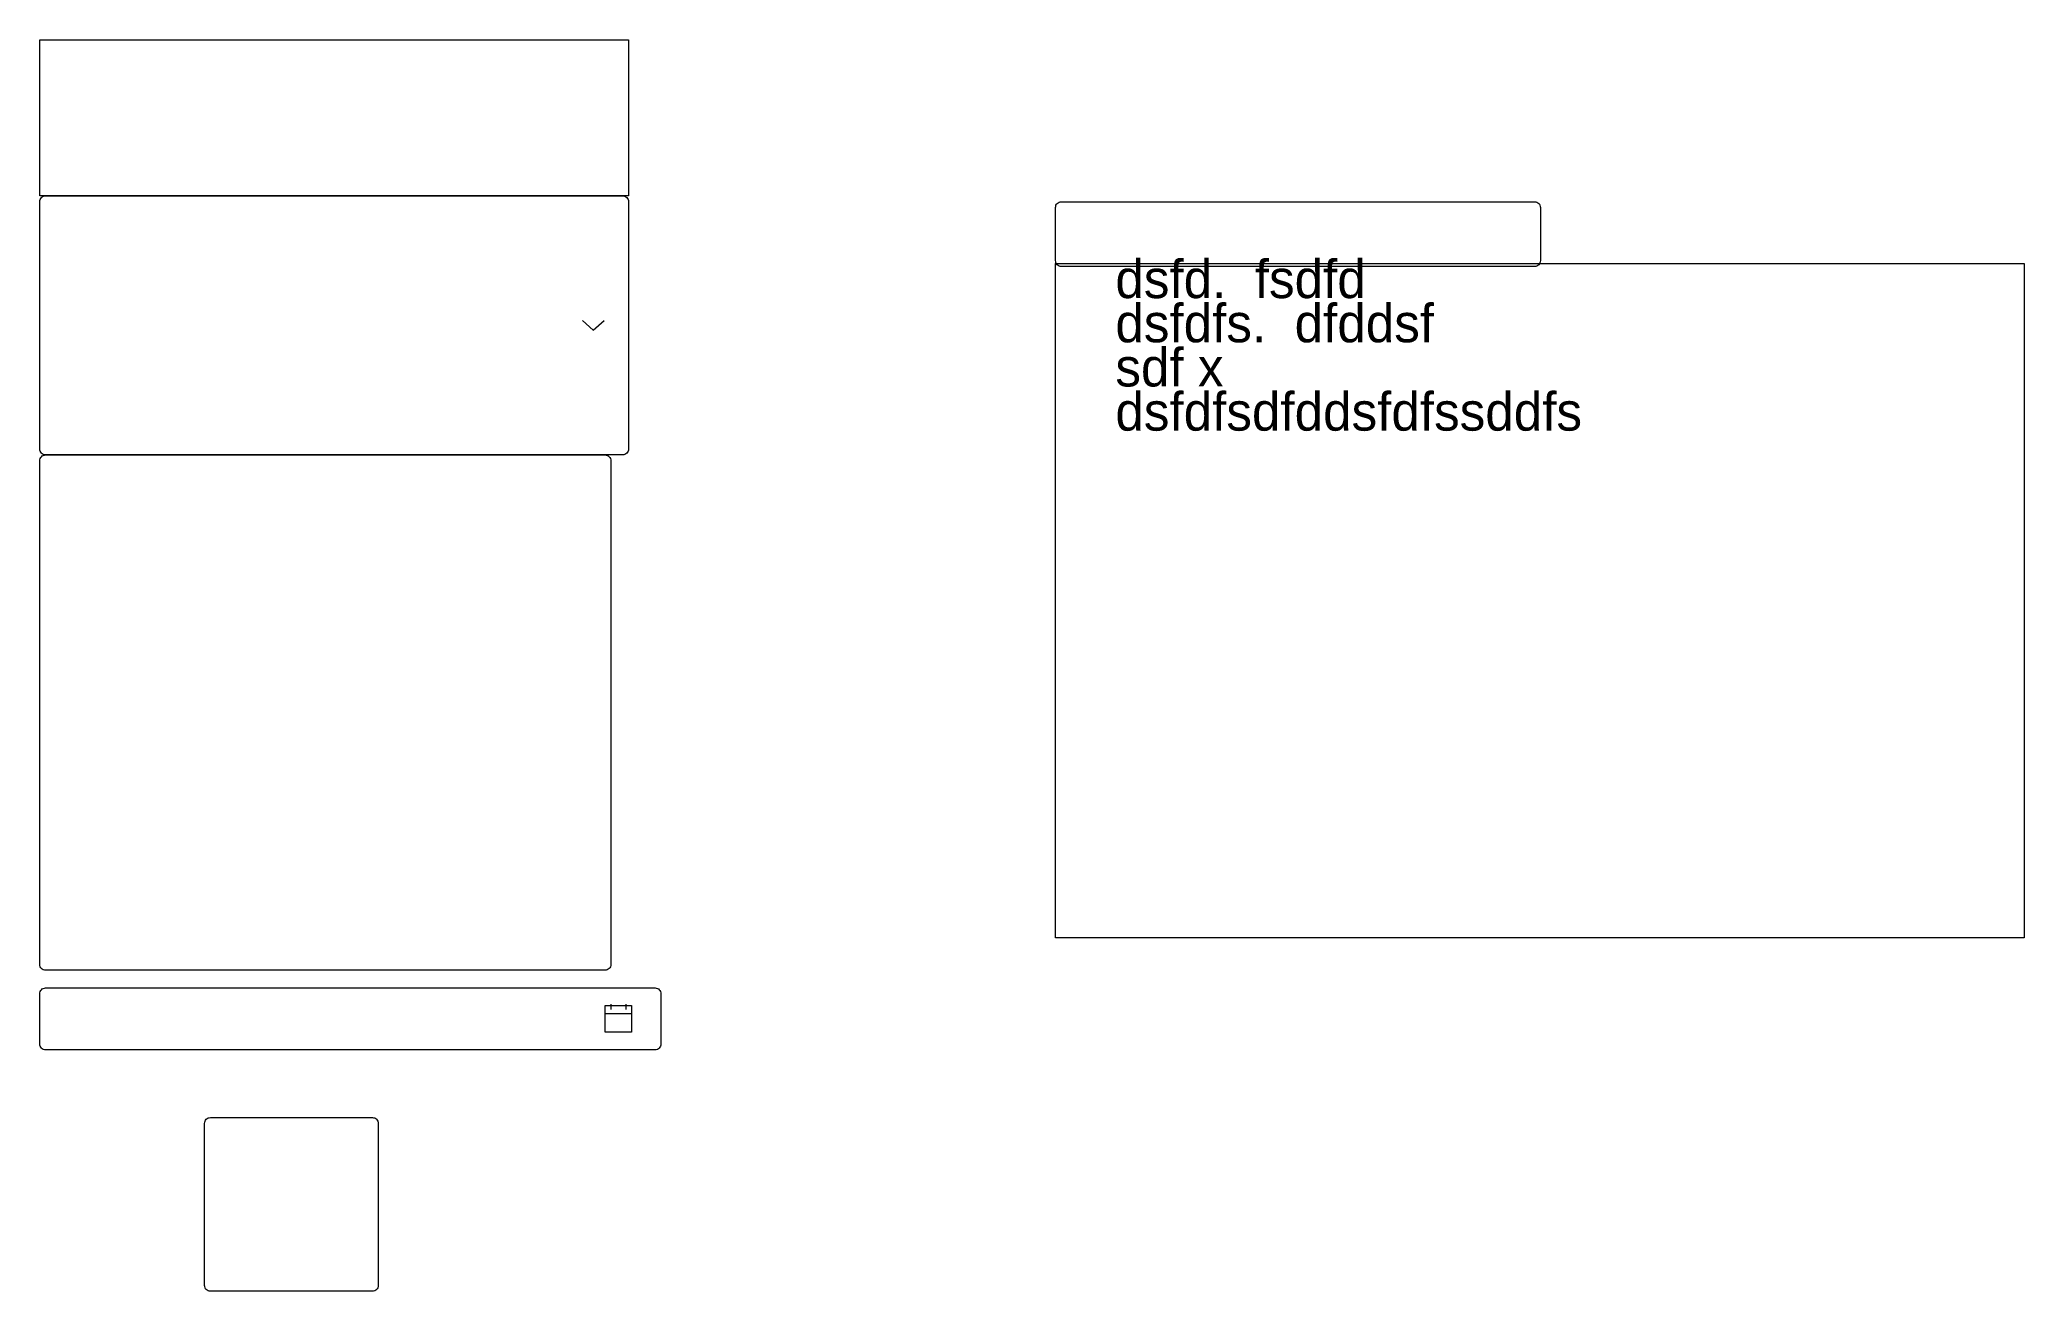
# Model space of a CAD drawing. Extents: x 62 to 736, y 236 to 661.
import ezdxf

# ---------------------------------------------------------------- set-up
doc = ezdxf.new("R2010")
doc.units = 0
doc.layers.get('0').update_dxf_attribs({"lineweight": 0})

msp = doc.modelspace()

# ---------------------------------------------------------------- linework, layer by layer
at = {"true_color": 0x8f8f9d}
for points in [[(62, 661), (262, 661), (262, 608), (62, 608), (62, 661)], [(64, 608), (260, 608), (260, 608), (260.39, 607.96), (260.77, 607.85), (261.11, 607.66), (261.41, 607.41), (261.66, 607.11), (261.85, 606.77), (261.96, 606.39), (262, 606), (262, 522), (262, 522), (261.96, 521.61), (261.85, 521.23), (261.66, 520.89), (261.41, 520.59), (261.11, 520.34), (260.77, 520.15), (260.39, 520.04), (260, 520), (64, 520), (64, 520), (63.61, 520.04), (63.23, 520.15), (62.89, 520.34), (62.59, 520.59), (62.34, 520.89), (62.15, 521.23), (62.04, 521.61), (62, 522), (62, 606), (62, 606), (62.04, 606.39), (62.15, 606.77), (62.34, 607.11), (62.59, 607.41), (62.89, 607.66), (63.23, 607.85), (63.61, 607.96), (64, 608), (64, 608)], [(409, 606), (569.67, 606), (569.67, 606), (570.06, 605.96), (570.43, 605.85), (570.78, 605.66), (571.08, 605.41), (571.33, 605.11), (571.51, 604.77), (571.63, 604.39), (571.67, 604), (571.67, 586), (571.67, 586), (571.63, 585.61), (571.51, 585.23), (571.33, 584.89), (571.08, 584.59), (570.78, 584.34), (570.43, 584.15), (570.06, 584.04), (569.67, 584), (409, 584), (409, 584), (408.61, 584.04), (408.23, 584.15), (407.89, 584.34), (407.59, 584.59), (407.34, 584.89), (407.15, 585.23), (407.04, 585.61), (407, 586), (407, 604), (407, 604), (407.04, 604.39), (407.15, 604.77), (407.34, 605.11), (407.59, 605.41), (407.89, 605.66), (408.23, 605.85), (408.61, 605.96), (409, 606), (409, 606)], [(64, 520), (254, 520), (254, 520), (254.39, 519.96), (254.77, 519.85), (255.11, 519.66), (255.41, 519.41), (255.66, 519.11), (255.85, 518.77), (255.96, 518.39), (256, 518), (256, 347), (256, 347), (255.96, 346.61), (255.85, 346.23), (255.66, 345.89), (255.41, 345.59), (255.11, 345.34), (254.77, 345.15), (254.39, 345.04), (254, 345), (64, 345), (64, 345), (63.61, 345.04), (63.23, 345.15), (62.89, 345.34), (62.59, 345.59), (62.34, 345.89), (62.15, 346.23), (62.04, 346.61), (62, 347), (62, 518), (62, 518), (62.04, 518.39), (62.15, 518.77), (62.34, 519.11), (62.59, 519.41), (62.89, 519.66), (63.23, 519.85), (63.61, 519.96), (64, 520), (64, 520)], [(64, 339), (271, 339), (271, 339), (271.39, 338.96), (271.77, 338.85), (272.11, 338.66), (272.41, 338.41), (272.66, 338.11), (272.85, 337.77), (272.96, 337.39), (273, 337), (273, 320), (273, 320), (272.96, 319.61), (272.85, 319.23), (272.66, 318.89), (272.41, 318.59), (272.11, 318.34), (271.77, 318.15), (271.39, 318.04), (271, 318), (64, 318), (64, 318), (63.61, 318.04), (63.23, 318.15), (62.89, 318.34), (62.59, 318.59), (62.34, 318.89), (62.15, 319.23), (62.04, 319.61), (62, 320), (62, 337), (62, 337), (62.04, 337.39), (62.15, 337.77), (62.34, 338.11), (62.59, 338.41), (62.89, 338.66), (63.23, 338.85), (63.61, 338.96), (64, 339), (64, 339)]]:
    msp.add_lwpolyline(points, dxfattribs=at)
at = {"true_color": 0x000000}
for points in [[(407, 585), (736, 585), (736, 356), (407, 356), (407, 585)], [(254, 333), (263, 333), (263, 324), (254, 324), (254, 333)], [(254, 330.3), (263, 330.3)], [(255.98, 333.45), (255.98, 331.74)], [(261.02, 333.45), (261.02, 331.74)]]:
    msp.add_lwpolyline(points, dxfattribs=at)
at = {"true_color": 0x505050}
msp.add_lwpolyline([(246.33, 565.61), (250, 562.39), (253.67, 565.61)], dxfattribs=at)
at = {"true_color": 0x767676}
msp.add_lwpolyline([(120, 295), (175, 295), (175, 295), (175.39, 294.96), (175.77, 294.85), (176.11, 294.66), (176.41, 294.41), (176.66, 294.11), (176.85, 293.77), (176.96, 293.39), (177, 293), (177, 238), (177, 238), (176.96, 237.61), (176.85, 237.23), (176.66, 236.89), (176.41, 236.59), (176.11, 236.34), (175.77, 236.15), (175.39, 236.04), (175, 236), (120, 236), (120, 236), (119.61, 236.04), (119.23, 236.15), (118.89, 236.34), (118.59, 236.59), (118.34, 236.89), (118.15, 237.23), (118.04, 237.61), (118, 238), (118, 293), (118, 293), (118.04, 293.39), (118.15, 293.77), (118.34, 294.11), (118.59, 294.41), (118.89, 294.66), (119.23, 294.85), (119.61, 294.96), (120, 295), (120, 295)], dxfattribs=at)

# ---------------------------------------------------------------- texts
at = {"true_color": 0x000000}
for s, p in [('    dsfd.  fsdfd', (408, 573.25)), ('    dsfdfs.  dfddsf', (408, 558.25)), ('    sdf x', (408, 543.25)), ('    dsfdfsdfddsfdfssddfs ', (408, 528.25))]:
    msp.add_text(s, height=13, dxfattribs=at).set_placement(p)

doc.saveas('drawing.dxf')
